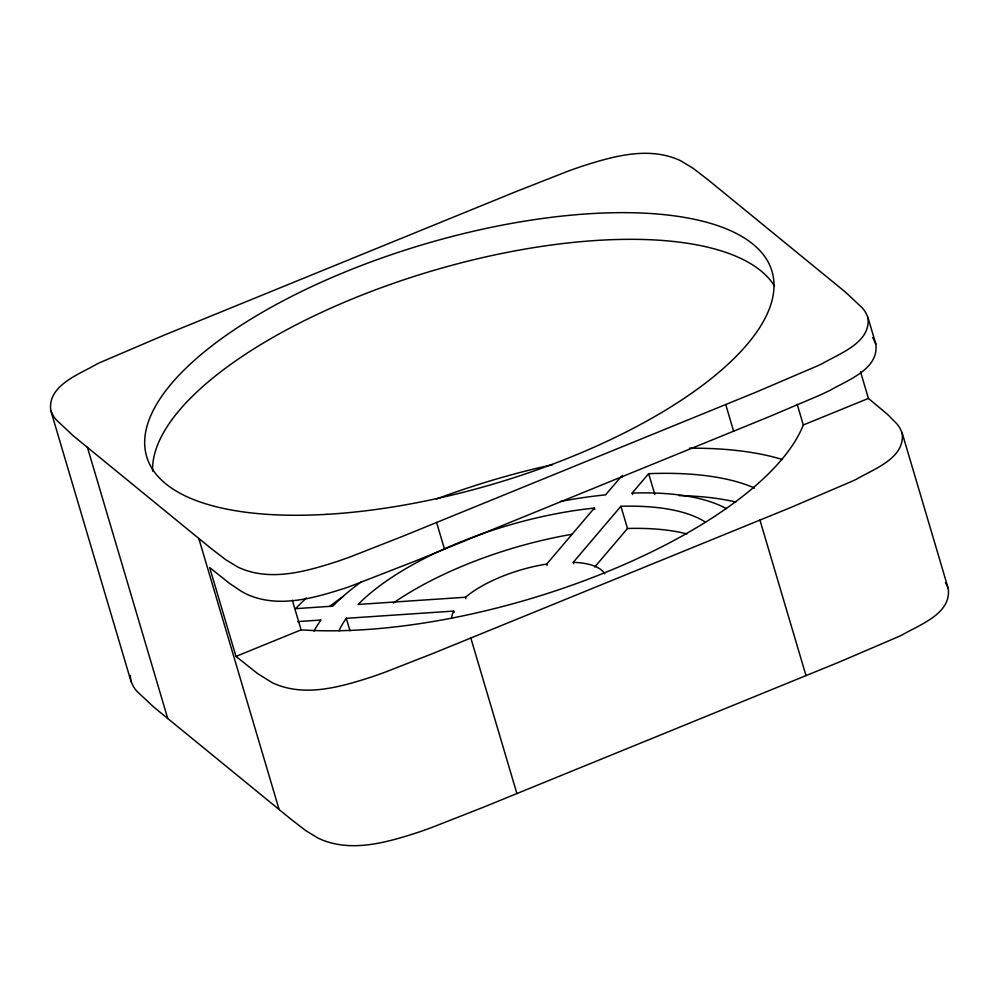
<?xml version="1.0" encoding="UTF-8"?>
<svg xmlns="http://www.w3.org/2000/svg" width="999" height="999" viewBox="0 0 999 999"><rect width="100%" height="100%" fill="white"/><g stroke="black" fill="none" stroke-linecap="round" stroke-linejoin="round"><path stroke-width="1.5" d="M130.282 675.461L130.857 680.906L133.329 686.463A222.327 85.077 -16.5 0 0 136.613 690.983L153.784 707.08L291.021 819.267L305.919 830.718L317.794 837.936A195.055 74.65 -16.5 0 0 319.967 838.998C351.448 852.909 386.925 842.382 417.957 832.404A222.327 85.077 -16.5 0 0 430.969 827.809L483.491 807.192L839.41 661.987L898.576 636.625A195.055 74.65 -16.5 0 0 902.484 634.752C920.054 624.462 951.56 613.673 948.238 588.498L902.159 432.954L899.899 428.084A222.327 85.077 -16.5 0 0 896.615 423.564L887.587 414.435L868.418 398.414L860.526 371.753M594.368 508.066A201.174 76.985 -16.5 0 0 358.079 604.457L465.472 597.24A80.27 30.719 -16.5 0 1 546.703 564.098L594.368 508.066L594.78 509.453M621.153 476.585L605.594 494.867A229.77 87.924 -16.5 0 0 560.451 501.461M573.663 563.698L573.251 562.312L620.916 506.281A201.174 76.985 -16.5 0 1 705.606 522.215M632.554 494.48L632.142 493.081L648.663 473.663A271.915 104.058 -16.5 0 1 754.557 488.049M594.73 567.02L627.509 528.496A201.174 76.985 -16.5 0 1 686.887 533.928M131.069 681.593L50.762 410.502C47.44 385.327 78.946 374.538 96.516 364.248A195.055 74.65 -16.5 0 1 100.424 362.375L164.635 334.94L515.509 191.808L568.031 171.179A222.327 85.077 -16.5 0 1 581.031 166.583C612.075 156.618 647.552 146.091 679.033 160.002A195.055 74.65 -16.5 0 1 681.206 161.064L693.081 168.282L707.979 179.733L845.216 291.92L862.399 308.017A222.327 85.077 -16.5 0 1 865.683 312.537L867.931 317.407L875.836 344.081C879.157 369.243 847.651 380.032 830.082 390.334A222.327 85.077 -16.5 0 1 818.231 395.879L769.942 416.371L416.146 560.714L349.912 586.488A195.267 74.725 -16.5 0 1 345.554 587.986C314.523 597.964 279.046 608.491 247.577 594.58A222.327 85.077 -16.5 0 1 241.283 591.271L229.408 583.316L209.653 567.532L235.976 656.418L301.086 629.857A326.086 124.788 -16.5 0 0 803.308 424.975L868.418 398.414M297.739 621.578L321.004 620.017A229.77 87.924 -16.5 0 0 313.961 631.193M338.998 630.831A201.174 76.985 -16.5 0 1 346.291 618.306L453.683 611.088L454.095 612.487M235.976 656.418L257.567 673.551L271.716 682.392A195.055 74.65 -16.5 0 0 273.901 683.453C305.382 697.364 340.859 686.837 371.89 676.872A222.327 85.077 -16.5 0 0 384.89 672.277L432.817 653.521L790.821 507.48L852.509 481.081A195.055 74.65 -16.5 0 0 856.405 479.208C873.975 468.918 905.481 458.129 902.159 432.954M873.563 339.21L875.836 344.081M946.153 583.94L945.966 583.628A222.327 85.077 -16.5 0 0 945.391 582.692M946.515 584.565L948.238 588.498M50.762 410.502L53.034 415.372A222.327 85.077 -16.5 0 0 56.306 419.892L73.476 435.989L210.24 547.789L225.612 559.627L237.487 566.858A195.055 74.65 -16.5 0 0 239.673 567.907C271.154 581.818 306.631 571.291 337.662 561.326A222.327 85.077 -16.5 0 0 350.661 556.73L403.196 536.101L756.593 391.933L818.281 365.534A195.055 74.65 -16.5 0 0 822.177 363.673C839.747 353.371 871.265 342.582 867.931 317.407M797.177 404.233L803.308 424.975M725.724 404.533L733.616 431.206M759.939 520.079L806.018 675.624M648.663 473.663L654.845 494.493M622.115 475.437L622.527 476.835M620.916 506.281L627.509 528.496M546.703 564.098L547.115 565.484M465.472 597.24L465.884 598.626M436.6 522.477L444.505 549.15M470.829 638.024L516.908 793.568M346.291 618.306L349.987 630.806M292.307 600.224L301.086 629.857M198.813 538.461L279.121 809.552M87.45 447.44L167.745 718.531M872.564 337.662A195.267 74.725 -16.5 0 1 872.976 338.274M152.622 471.141A326.086 124.788 -16.5 0 1 430.744 271.291A326.086 124.788 -16.5 0 1 774.512 286.039M306.506 597.989A271.915 104.058 -16.5 0 0 295.554 608.666L332.792 606.156A229.77 87.924 -16.5 0 1 360.839 582.167M632.142 493.081A229.77 87.924 -16.5 0 1 726.448 508.691M329.583 606.443A271.915 104.058 -16.5 0 1 343.406 596.353M679.02 495.604A271.915 104.058 -16.5 0 1 735.863 502.022M451.673 618.443A80.27 30.719 -16.5 0 1 453.683 611.088M573.251 562.312A80.27 30.719 -16.5 0 1 604.807 573.826M393.319 603.021A201.174 76.985 -16.5 0 1 572.464 534.203M436.288 499.1A326.086 124.788 -16.5 0 1 552.459 464.697M689.472 448.189A326.086 124.788 -16.5 0 1 782.329 459.515M326.848 514.335A326.086 124.788 -16.5 0 0 772.776 274.238A326.086 124.788 -16.5 0 0 278.434 303.309A326.086 124.788 -16.5 0 0 326.848 514.335"/></g></svg>
